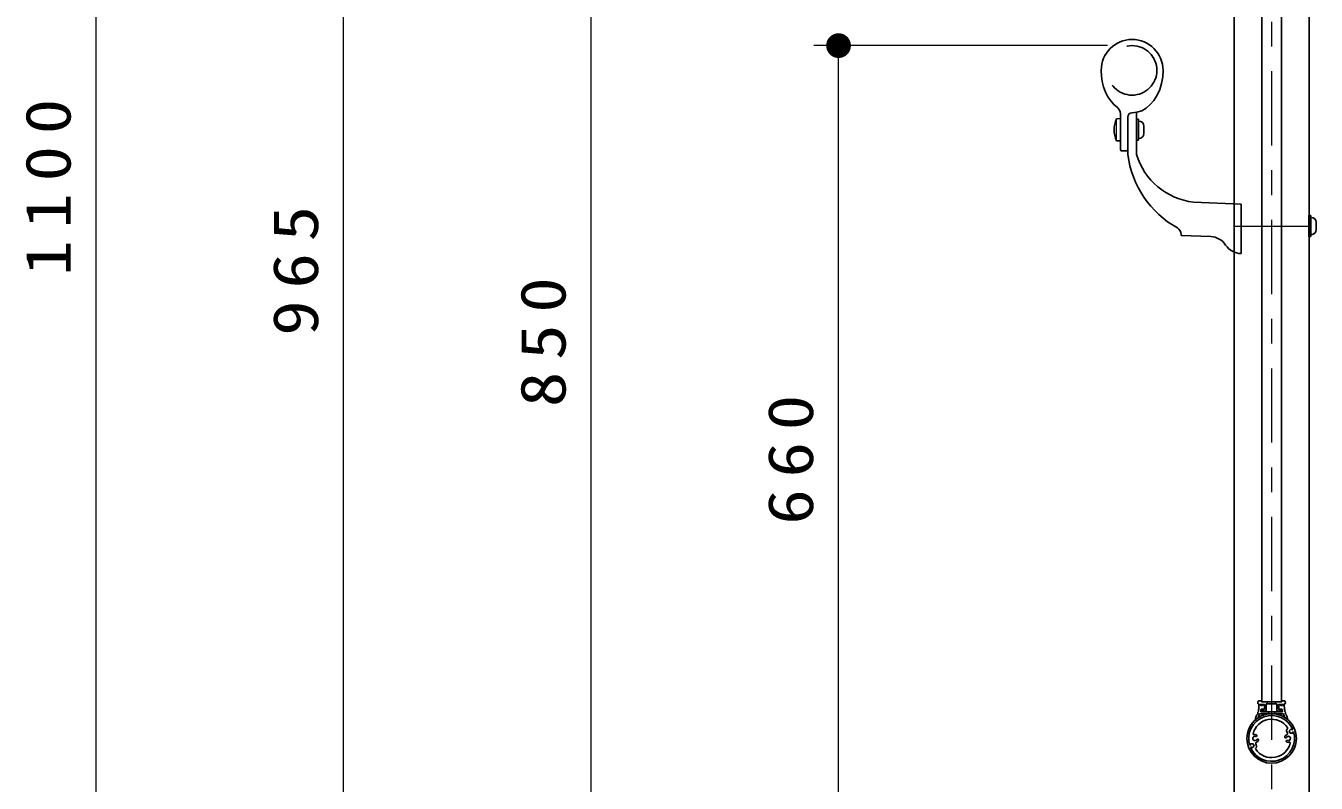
# Model space of a CAD drawing. Units: millimetres on the paper, scale 1:20. Extents: x -365 to 0, y 0 to 257.
# Drawn here: x -84.7 to -32.5, y 93.3 to 123.9 of the extents above; entities that cross this region are included whole.
import ezdxf

# ---------------------------------------------------------------- set-up
doc = ezdxf.new("R2010")
doc.units = ezdxf.units.MM
doc.linetypes.add('USER1', pattern=[4.5, 2.5, -2])
doc.linetypes.add('USER2', pattern=[6, 3, -1, 1, -1])
doc.layers.add('LY_1', color=7, linetype='Continuous', lineweight=25)
doc.styles.add('ＭＳ ゴシック', font='')
doc.styles.get('ＭＳ ゴシック').set_extended_font_data('MS Gothic')

# ---------------------------------------------------------------- blocks, each defined once
blk = doc.blocks.new('filled_dot')
at = {"color": 0, "linetype": 'Continuous', "lineweight": -2, "const_width": 1.25}
blk.add_lwpolyline([(-0.625, 0, 1), (0.625, 0, 1)], format="xyb", close=True, dxfattribs=at)

msp = doc.modelspace()

# ---------------------------------------------------------------- linework, layer by layer
at = {"layer": 'LY_1', "lineweight": 13}
for p, q in [((-81.848, 90.084), (-81.848, 145.084)), ((-71.848, 90.084), (-71.848, 138.334)), ((-61.848, 90.084), (-61.848, 132.571)), ((-40.986, 123.071), (-52.848, 123.071)), ((-51.848, 90.084), (-51.848, 123.071)), ((-40.611, 119.225), (-40.611, 120.118)), ((-40.711, 119.671), (-40.702, 119.671)), ((-40.702, 119.546), (-40.702, 119.796))]:
    msp.add_line(p, q, dxfattribs=at)
at = {"layer": 'LY_1', "linetype": 'USER2', "lineweight": 13}
for p, q in [((-34.348, 140.034), (-34.348, 59.448)), ((-35.848, 115.784), (-32.548, 115.784))]:
    msp.add_line(p, q, dxfattribs=at)
at = {"layer": 'LY_1', "color": 4}
for p, q in [((-35.861, 139.584), (-35.861, 67.584)), ((-32.836, 139.584), (-32.836, 67.584)), ((-33.718, 95.458), (-33.729, 95.448)), ((-33.557, 95.468), (-33.637, 95.396)), ((-33.543, 95.43), (-33.557, 95.468)), ((-33.497, 95.447), (-33.543, 95.43)), ((-33.708, 95.297), (-33.743, 95.394)), ((-33.603, 95.302), (-33.637, 95.396)), ((-33.495, 95.299), (-33.603, 95.302)), ((-33.463, 95.353), (-33.509, 95.336)), ((-33.509, 95.336), (-33.495, 95.299)), ((-35.233, 94.815), (-35.188, 94.832)), ((-35.201, 94.869), (-35.094, 94.866)), ((-35.188, 94.832), (-35.201, 94.869)), ((-35.199, 94.721), (-35.153, 94.738)), ((-35.153, 94.738), (-35.14, 94.7)), ((-35.14, 94.7), (-35.059, 94.772)), ((-35.094, 94.866), (-35.059, 94.772)), ((-34.989, 94.871), (-34.954, 94.774)), ((-34.979, 94.71), (-34.968, 94.72))]:
    msp.add_line(p, q, dxfattribs=at)
at = {"layer": 'LY_1', "color": 70}
for p, q in [((-34.75, 96.559), (-34.75, 136.859)), ((-33.95, 96.559), (-33.95, 136.859))]:
    msp.add_line(p, q, dxfattribs=at)
at = {"layer": 'LY_1'}
for p, q in [((-40.461, 120.121), (-40.611, 120.118)), ((-40.461, 120.325), (-40.461, 118.871)), ((-40.461, 119.221), (-40.461, 120.121)), ((-40.161, 118.671), (-40.161, 120.184)), ((-39.811, 120.376), (-39.811, 119.143)), ((-39.811, 118.671), (-39.811, 120.096)), ((-39.811, 120.096), (-39.731, 120.096)), ((-39.731, 120.096), (-39.731, 119.246)), ((-39.731, 119.321), (-39.731, 120.021)), ((-39.711, 120.021), (-39.731, 120.021)), ((-39.511, 119.521), (-39.511, 119.821)), ((-40.461, 119.221), (-40.611, 119.225)), ((-39.731, 119.246), (-39.811, 119.246)), ((-39.711, 119.321), (-39.731, 119.321)), ((-40.211, 118.821), (-40.411, 118.821)), ((-37.502, 116.745), (-35.575, 116.671)), ((-35.575, 114.671), (-35.575, 116.671)), ((-32.848, 115.359), (-32.848, 116.209)), ((-32.848, 116.209), (-32.768, 116.209)), ((-32.768, 116.209), (-32.768, 115.359)), ((-32.768, 116.169), (-32.768, 115.399)), ((-32.768, 115.434), (-32.768, 116.134)), ((-32.748, 116.134), (-32.768, 116.134)), ((-32.548, 115.634), (-32.548, 115.934)), ((-38.004, 115.401), (-38.004, 115.444)), ((-38.004, 115.401), (-36.808, 115.355)), ((-32.768, 115.359), (-32.848, 115.359)), ((-32.748, 115.434), (-32.768, 115.434)), ((-35.578, 114.821), (-35.575, 114.821)), ((-35.578, 114.671), (-35.575, 114.671))]:
    msp.add_line(p, q, dxfattribs=at)
at = {"layer": 'LY_1', "color": 190}
for p, q in [((-34.85, 96.609), (-34.788, 96.609)), ((-34.763, 96.559), (-34.763, 96.584)), ((-34.763, 96.559), (-34.35, 96.559)), ((-34.563, 96.234), (-34.563, 96.484)), ((-34.363, 96.484), (-34.563, 96.484)), ((-34.363, 96.484), (-34.35, 96.496)), ((-33.938, 96.559), (-34.35, 96.559)), ((-34.338, 96.484), (-34.35, 96.496)), ((-34.138, 96.484), (-34.338, 96.484)), ((-34.138, 96.234), (-34.138, 96.484)), ((-33.938, 96.559), (-33.938, 96.584)), ((-33.85, 96.609), (-33.913, 96.609)), ((-34.633, 96.459), (-34.85, 96.459)), ((-34.824, 96.459), (-34.848, 96.459)), ((-33.88, 96.084), (-34.82, 96.084)), ((-34.775, 96.159), (-34.363, 96.159)), ((-34.668, 96.269), (-34.751, 96.269)), ((-34.725, 96.194), (-34.725, 96.244)), ((-34.658, 96.254), (-34.715, 96.254)), ((-34.613, 96.184), (-34.715, 96.184)), ((-34.658, 96.459), (-34.681, 96.459)), ((-34.643, 96.294), (-34.643, 96.444)), ((-34.633, 96.279), (-34.633, 96.459)), ((-34.363, 96.159), (-34.35, 96.146)), ((-34.338, 96.159), (-34.35, 96.146)), ((-33.925, 96.159), (-34.338, 96.159)), ((-34.088, 96.184), (-33.985, 96.184)), ((-34.068, 96.459), (-33.85, 96.459)), ((-34.068, 96.279), (-34.068, 96.459)), ((-34.058, 96.294), (-34.058, 96.444)), ((-34.043, 96.459), (-34.019, 96.459)), ((-34.043, 96.254), (-33.985, 96.254)), ((-34.033, 96.269), (-33.949, 96.269)), ((-33.975, 96.194), (-33.975, 96.244)), ((-33.876, 96.459), (-33.853, 96.459)), ((-34.989, 95.878), (-34.999, 95.904)), ((-33.711, 95.878), (-33.701, 95.904))]:
    msp.add_line(p, q, dxfattribs=at)
at = {"layer": 'LY_1', "color": 190, "linetype": 'USER1', "lineweight": 13}
for p, q in [((-34.513, 96.484), (-34.513, 96.559)), ((-34.188, 96.484), (-34.188, 96.559)), ((-34.513, 96.159), (-34.463, 96.109)), ((-34.463, 96.109), (-34.463, 96.084)), ((-34.188, 96.159), (-34.238, 96.109)), ((-34.238, 96.084), (-34.238, 96.109))]:
    msp.add_line(p, q, dxfattribs=at)
at = {"layer": 'LY_1'}
for points in [[(-41.236, 122.071), (-41.225, 121.842), (-41.191, 121.617), (-41.136, 121.4), (-41.06, 121.196), (-40.965, 121.006), (-40.852, 120.837), (-40.724, 120.689), (-40.582, 120.566)], [(-39.986, 120.359), (-39.79, 120.38), (-39.6, 120.443), (-39.419, 120.545), (-39.251, 120.686), (-39.102, 120.86), (-38.975, 121.065), (-38.872, 121.294), (-38.797, 121.542), (-38.751, 121.804), (-38.736, 122.071)]]:
    msp.add_lwpolyline(points, dxfattribs=at)
at = {"layer": 'LY_1', "linetype": 'USER1'}
msp.add_circle((-39.986, 122.071), 1, dxfattribs=at)
at = {"layer": 'LY_1', "color": 21}
msp.add_circle((-34.348, 95.084), 1, dxfattribs=at)
at = {"layer": 'LY_1'}
for centre, radius, start, end in [((-39.986, 122.071), 1.25, 0, 180), ((-40.761, 120.325), 0.3, 0, 53.378), ((-39.666, 119.671), 1.045, 154.7288, 205.2712), ((-39.986, 120.184), 0.175, 93, 180), ((-39.711, 119.821), 0.2, 0, 90), ((-39.711, 119.521), 0.2, 270, 0), ((-40.411, 118.871), 0.05, 180, 270), ((-40.211, 118.871), 0.05, 270, 0), ((-36.195, 119.191), 4, 187.4588, 240.664), ((-37.181, 119.476), 2.75, 197.0152, 263.2948), ((-32.748, 115.934), 0.2, 0, 90), ((-38.304, 115.444), 0.3, 0, 60.1063), ((-36.836, 114.606), 0.75, 32.9536, 87.8158), ((-32.748, 115.634), 0.2, 270, 0), ((-35.578, 115.421), 0.75, 212.9536, 270)]:
    msp.add_arc(centre, radius, start, end, dxfattribs=at)
at = {"layer": 'LY_1', "color": 190}
for centre, radius, start, end in [((-34.831, 96.534), 0.0813, 126.8699, 233.1301), ((-34.85, 96.559), 0.05, 90, 126.8699), ((-34.85, 96.509), 0.05, 233.1301, 270), ((-34.788, 96.584), 0.025, 0, 90), ((-33.913, 96.584), 0.025, 90, 180), ((-33.85, 96.559), 0.05, 53.1301, 90), ((-33.85, 96.509), 0.05, 270, 306.8699), ((-33.869, 96.534), 0.0813, 306.8699, 53.1301), ((-36.013, 96.459), 1.15, 331.8814, 338.6206), ((-34.928, 96.034), 0.015, 125.4384, 158.6206), ((-34.978, 96.104), 0.0708, 305.4384, 16.7224), ((-34.895, 96.129), 0.015, 130.358, 196.7224), ((-34.951, 96.194), 0.0708, 310.358, 21.642), ((-36.013, 96.459), 1.24, 334.5753, 341.8952), ((-34.871, 96.226), 0.015, 135.2776, 201.642), ((-34.932, 96.286), 0.0708, 315.2776, 26.5616), ((-36.013, 96.459), 1.15, 353.3794, 359.2623), ((-34.855, 96.325), 0.015, 173.3794, 206.5616), ((-34.848, 96.444), 0.015, 90, 179.2623), ((-34.82, 96.069), 0.015, 90, 161.8952), ((-34.824, 96.444), 0.015, 20.0052, 90), ((-34.753, 96.47), 0.061, 200.0052, 339.9948), ((-36.013, 96.459), 1.255, 347.0319, 350.3303), ((-34.775, 96.174), 0.015, 167.0318, 270), ((-34.751, 96.244), 0.025, 90, 170.3303), ((-34.715, 96.244), 0.01, 90, 180), ((-34.715, 96.194), 0.01, 180, 270), ((-34.681, 96.444), 0.015, 90, 159.9948), ((-34.668, 96.294), 0.025, 270, 0), ((-34.658, 96.444), 0.015, 0, 90), ((-34.658, 96.279), 0.025, 270, 0), ((-34.613, 96.234), 0.05, 270, 0), ((-34.088, 96.234), 0.05, 180, 270), ((-34.043, 96.279), 0.025, 180, 270), ((-34.043, 96.444), 0.015, 90, 180), ((-34.033, 96.294), 0.025, 180, 270), ((-34.019, 96.444), 0.015, 20.0052, 90), ((-33.948, 96.47), 0.061, 200.0052, 339.9948), ((-33.985, 96.244), 0.01, 0, 90), ((-33.985, 96.194), 0.01, 270, 0), ((-33.949, 96.244), 0.025, 9.6697, 90), ((-32.688, 96.459), 1.255, 189.6697, 192.9682), ((-33.925, 96.174), 0.015, 270, 12.9681), ((-33.876, 96.444), 0.015, 90, 159.9948), ((-33.88, 96.069), 0.015, 18.1049, 90), ((-32.688, 96.459), 1.24, 198.1048, 205.4247), ((-33.853, 96.444), 0.015, 0.7377, 90), ((-33.768, 96.286), 0.0708, 153.4384, 224.7224), ((-32.688, 96.459), 1.15, 180.7377, 186.6206), ((-33.845, 96.325), 0.015, 333.4384, 6.6206), ((-33.749, 96.194), 0.0708, 158.358, 229.642), ((-33.829, 96.226), 0.015, 338.358, 44.7224), ((-33.805, 96.129), 0.015, 343.2776, 49.642), ((-33.723, 96.104), 0.0708, 163.2776, 234.5616), ((-33.772, 96.034), 0.015, 21.3794, 54.5616), ((-32.688, 96.459), 1.15, 201.3794, 208.1186), ((-34.985, 95.91), 0.015, 151.8814, 201.6961), ((-34.975, 95.884), 0.015, 201.6961, 307.9845), ((-34.35, 95.084), 1, 123.2246, 127.9845), ((-34.906, 95.933), 0.015, 303.2246, 334.5753), ((-33.794, 95.933), 0.015, 205.4247, 236.7754), ((-34.35, 95.084), 1, 52.0155, 56.7754), ((-33.725, 95.884), 0.015, 232.0155, 338.3039), ((-33.715, 95.91), 0.015, 338.3039, 28.1186)]:
    msp.add_arc(centre, radius, start, end, dxfattribs=at)
at = {"layer": 'LY_1', "color": 4}
for centre, radius, start, end in [((-34.348, 95.084), 0.925, 23.0986, 196.9014), ((-34.348, 95.084), 0.775, 34.5586, 166.1279), ((-33.696, 95.411), 0.05, 131.8014, 200), ((-33.751, 95.495), 0.05, 311.8014, 34.5586), ((-34.348, 95.084), 0.925, 203.0986, 16.9014), ((-35.023, 95.084), 0.0875, 67.4576, 332.5424), ((-35.076, 95.264), 0.025, 166.1279, 286.4592), ((-35.023, 95.084), 0.163, 67.4576, 106.4592), ((-34.942, 94.888), 0.05, 112.5063, 200), ((-34.975, 95.199), 0.0375, 247.4576, 67.4576), ((-34.348, 95.084), 0.775, 214.5586, 346.1279), ((-35.023, 95.084), 0.163, 292.5063, 332.5424), ((-34.912, 95.026), 0.0375, 332.5424, 152.5424), ((-33.784, 95.142), 0.0375, 152.5424, 332.5424), ((-33.673, 95.084), 0.163, 112.5063, 152.5424), ((-33.721, 94.969), 0.0375, 67.4576, 247.4576), ((-33.673, 95.084), 0.0875, 247.4576, 152.5424), ((-33.755, 95.28), 0.05, 292.5063, 20), ((-33.673, 95.084), 0.163, 247.4576, 286.4592), ((-33.62, 94.904), 0.025, 346.1279, 106.4592), ((-34.945, 94.673), 0.05, 131.8014, 214.5586), ((-35.001, 94.757), 0.05, 311.8014, 20)]:
    msp.add_arc(centre, radius, start, end, dxfattribs=at)

# ---------------------------------------------------------------- block references
at = {"layer": 'LY_1', "lineweight": 13, "xscale": 0.4, "yscale": 0.4, "rotation": 270}
msp.add_blockref('filled_dot', (-51.848, 123.071), dxfattribs=at)

# ---------------------------------------------------------------- texts
at = {"layer": 'LY_1', "char_height": 1.833, "attachment_point": 8, "rotation": 90, "style": 'ＭＳ ゴシック'}
for s, insert in [('\\T1.33;\\W1.15;1100', (-82.848, 117.584)), ('\\T1.33;\\W1.15;965', (-72.848, 114.209)), ('\\T1.33;\\W1.15;850', (-62.848, 111.328)), ('\\T1.33;\\W1.15;660', (-52.848, 106.578))]:
    msp.add_mtext(s, dxfattribs=dict(at, insert=insert))

doc.saveas('drawing.dxf')
